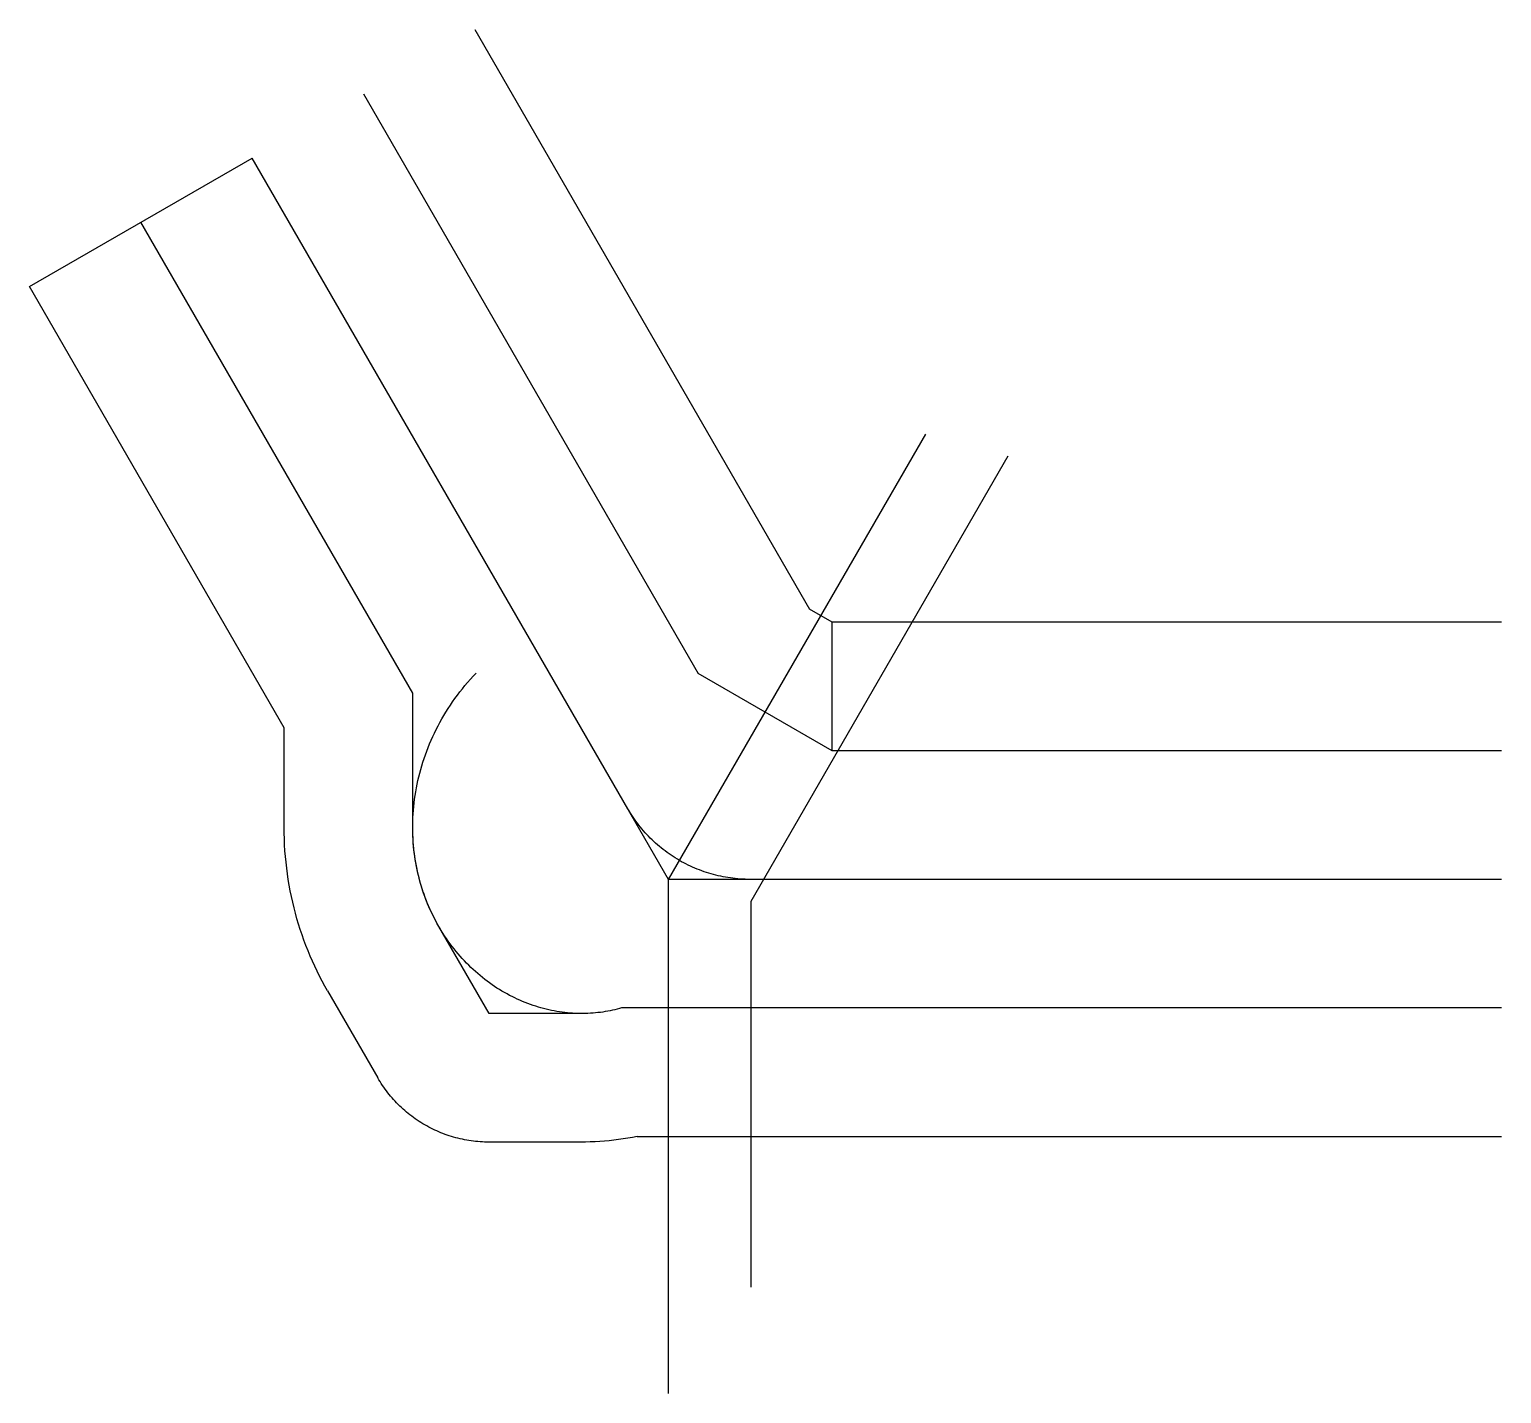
# Model space of a CAD drawing. Header units: metres. Extents: x -11510 to 15000, y -9260 to 15305.
import ezdxf

# ---------------------------------------------------------------- set-up
doc = ezdxf.new("R2010")
doc.units = ezdxf.units.M

msp = doc.modelspace()

# ---------------------------------------------------------------- linework, layer by layer
at = {"color": 1}
for p, q in [((-3490, 15305), (2536, 4868)), ((-5495, 14148), (531, 3710)), ((-11510, 10675), (-7500, 12990)), ((0, 0), (-7500, 12990)), ((-4607, 3350), (-9505, 11833)), ((-6922, 2730), (-11510, 10675)), ((2948, 4630), (2536, 4868)), ((15000, 4630), (2948, 4630)), ((2948, 2315), (2948, 4630)), ((2948, 2315), (531, 3710)), ((-4607, 938), (-4607, 3350)), ((-6922, 938), (-6922, 2730)), ((15000, 2315), (2948, 2315)), ((15000, 0), (0, 0)), ((-3233, -2416), (-4136, -852)), ((-6141, -2009), (-5238, -3574)), ((15000, -2315), (-845, -2315)), ((-1560, -2416), (-3233, -2416)), ((-1560, -4731), (-3233, -4731)), ((-568, -4630), (15000, -4630))]:
    msp.add_line(p, q, dxfattribs=at)
for points in [[(15000, 0), (1466, 0), (1421, 0), (1377, 2), (1333, 3), (1289, 6), (1244, 10), (1200, 14), (1156, 19), (1112, 25), (1069, 31), (1025, 39), (981, 47), (938, 55), (895, 65), (852, 75), (809, 86), (766, 98), (723, 111), (681, 124), (639, 138), (597, 153), (556, 169), (515, 185), (474, 202), (433, 219), (393, 238), (353, 257), (313, 277), (274, 297), (235, 318), (196, 340), (158, 363), (120, 386), (83, 410), (46, 434), (10, 459), (-26, 485), (-62, 511), (-97, 538), (-132, 566), (-166, 594), (-200, 623), (-233, 652), (-266, 682), (-298, 712), (-329, 744), (-360, 775), (-391, 807), (-421, 840), (-450, 873), (-479, 907), (-507, 941), (-535, 976), (-562, 1011), (-588, 1046), (-614, 1083), (-639, 1119), (-663, 1156), (-687, 1193), (-710, 1231), (-733, 1269), (-733, 1269), (-7500, 12990)], [(0, -9260), (0, 0), (4630, 8019)], [(6112, 7622), (1482, -397), (1482, -7342)], [(-845, -2315), (-886, -2327), (-927, -2338), (-969, -2348), (-1011, -2358), (-1054, -2366), (-1097, -2375), (-1140, -2382), (-1184, -2389), (-1228, -2395), (-1272, -2400), (-1316, -2405), (-1361, -2409), (-1406, -2412), (-1452, -2414), (-1497, -2416), (-1543, -2416), (-1589, -2416), (-1636, -2415), (-1682, -2413), (-1729, -2411), (-1776, -2407), (-1823, -2403), (-1870, -2398), (-1917, -2392), (-1965, -2385), (-2012, -2378), (-2060, -2369), (-2107, -2360), (-2155, -2350), (-2202, -2339), (-2250, -2327), (-2298, -2314), (-2345, -2300), (-2393, -2285), (-2440, -2270), (-2488, -2253), (-2535, -2236), (-2583, -2217), (-2630, -2198), (-2677, -2178), (-2724, -2157), (-2770, -2135), (-2817, -2112), (-2863, -2089), (-2909, -2064), (-2955, -2039), (-3000, -2012), (-3046, -1985), (-3090, -1957), (-3135, -1927), (-3179, -1897), (-3223, -1866), (-3267, -1835), (-3310, -1802), (-3353, -1768), (-3395, -1734), (-3437, -1698), (-3478, -1662), (-3519, -1625), (-3560, -1587), (-3600, -1548), (-3639, -1509), (-3678, -1468), (-3716, -1427), (-3754, -1385), (-3791, -1342), (-3828, -1298), (-3864, -1254), (-3899, -1208), (-3934, -1162), (-3967, -1115), (-4001, -1068), (-4033, -1019), (-4065, -970), (-4096, -920), (-4126, -870), (-4155, -818), (-4184, -766), (-4212, -714), (-4239, -660), (-4265, -606), (-4291, -551), (-4315, -496), (-4339, -440), (-4361, -384), (-4383, -327), (-4404, -269), (-4424, -211), (-4443, -152), (-4461, -92), (-4478, -33), (-4494, 28), (-4509, 89), (-4523, 150), (-4536, 212), (-4547, 274), (-4558, 336), (-4568, 399), (-4577, 463), (-4585, 526), (-4591, 590), (-4597, 655), (-4601, 720), (-4604, 784), (-4606, 850), (-4607, 915), (-4607, 981), (-4606, 1047), (-4603, 1113), (-4600, 1179), (-4595, 1246), (-4589, 1312), (-4582, 1379), (-4573, 1445), (-4564, 1512), (-4553, 1579), (-4541, 1646), (-4528, 1713), (-4513, 1779), (-4498, 1846), (-4481, 1913), (-4463, 1979), (-4444, 2046), (-4423, 2112), (-4402, 2178), (-4379, 2244), (-4355, 2310), (-4329, 2375), (-4303, 2441), (-4275, 2506), (-4246, 2570), (-4216, 2635), (-4184, 2699), (-4152, 2763), (-4118, 2826), (-4083, 2889), (-4046, 2951), (-4009, 3013), (-3970, 3075), (-3930, 3136), (-3889, 3196), (-3847, 3256), (-3804, 3316), (-3759, 3374), (-3713, 3433), (-3667, 3490), (-3619, 3547), (-3570, 3603), (-3519, 3659), (-3468, 3713), (-3468, 3713)], [(-6141, -2009), (-6190, -1922), (-6238, -1835), (-6284, -1746), (-6329, -1656), (-6372, -1565), (-6414, -1474), (-6454, -1381), (-6493, -1288), (-6530, -1193), (-6566, -1098), (-6600, -1002), (-6632, -905), (-6663, -808), (-6692, -710), (-6719, -611), (-6745, -511), (-6769, -411), (-6792, -310), (-6812, -208), (-6831, -106), (-6848, -4), (-6864, 99), (-6877, 203), (-6889, 307), (-6899, 411), (-6908, 516), (-6914, 621), (-6919, 727), (-6921, 832), (-6922, 938)], [(-4136, -852), (-4166, -800), (-4194, -748), (-4222, -695), (-4248, -641), (-4274, -587), (-4299, -532), (-4323, -477), (-4347, -420), (-4369, -364), (-4390, -306), (-4411, -248), (-4430, -190), (-4449, -131), (-4467, -72), (-4483, -11), (-4499, 49), (-4514, 110), (-4527, 171), (-4540, 233), (-4551, 296), (-4562, 358), (-4571, 422), (-4580, 485), (-4587, 549), (-4593, 613), (-4598, 678), (-4602, 742), (-4605, 807), (-4607, 873), (-4607, 938)], [(-845, -2315), (-886, -2327), (-927, -2338), (-969, -2348), (-1011, -2358), (-1054, -2366), (-1097, -2375), (-1140, -2382), (-1184, -2389), (-1228, -2395), (-1272, -2400), (-1316, -2405), (-1361, -2409), (-1406, -2412), (-1452, -2414), (-1497, -2416), (-1543, -2416), (-1560, -2416)], [(-3233, -4731), (-3274, -4731), (-3314, -4730), (-3354, -4728), (-3395, -4726), (-3435, -4722), (-3475, -4719), (-3515, -4714), (-3555, -4709), (-3595, -4703), (-3635, -4696), (-3675, -4689), (-3714, -4681), (-3754, -4672), (-3793, -4663), (-3832, -4652), (-3871, -4642), (-3910, -4630), (-3949, -4618), (-3987, -4605), (-4025, -4592), (-4063, -4578), (-4100, -4563), (-4138, -4547), (-4175, -4531), (-4211, -4514), (-4248, -4497), (-4284, -4479), (-4320, -4460), (-4355, -4441), (-4391, -4421), (-4425, -4401), (-4460, -4380), (-4494, -4358), (-4528, -4336), (-4561, -4313), (-4594, -4289), (-4626, -4265), (-4658, -4241), (-4690, -4215), (-4721, -4190), (-4752, -4163), (-4782, -4137), (-4812, -4109), (-4841, -4082), (-4870, -4053), (-4898, -4024), (-4926, -3995), (-4954, -3965), (-4980, -3935), (-5007, -3904), (-5032, -3873), (-5057, -3842), (-5082, -3809), (-5106, -3777), (-5129, -3744), (-5152, -3711), (-5175, -3677), (-5196, -3643), (-5217, -3609), (-5238, -3574)], [(-568, -4630), (-650, -4646), (-733, -4661), (-817, -4675), (-900, -4687), (-985, -4698), (-1069, -4707), (-1154, -4715), (-1239, -4721), (-1325, -4726), (-1411, -4729), (-1497, -4731), (-1560, -4731)]]:
    msp.add_lwpolyline(points, dxfattribs=at)

doc.saveas('drawing.dxf')
